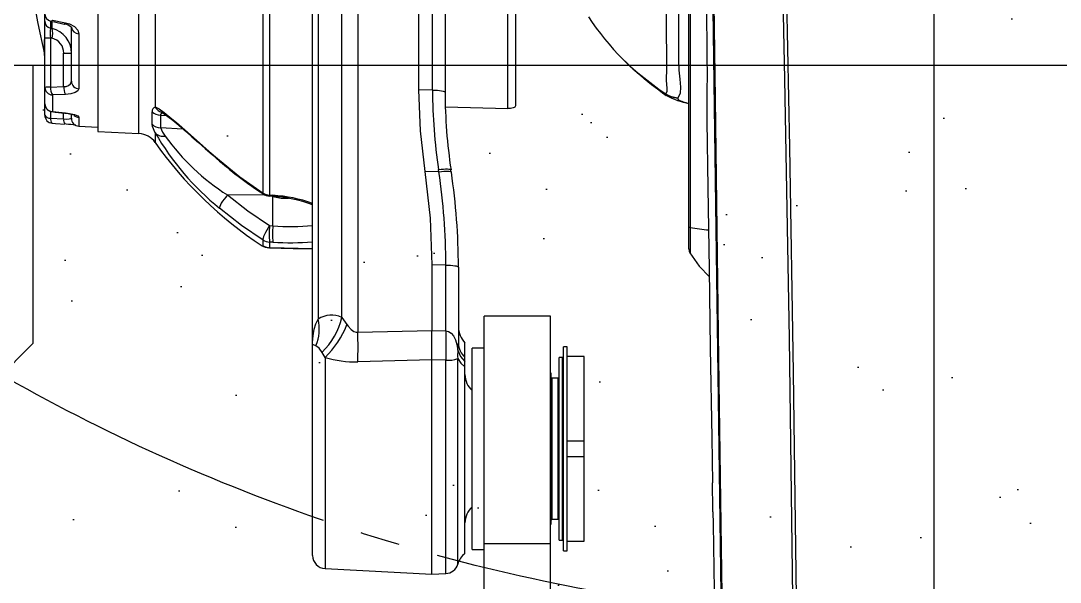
# Model space of a CAD drawing. Header units: millimetres. Extents: x -383313 to -161684, y -117025 to 99224.
# Drawn here: x -329098.6 to -328706.5, y 33269.6 to 33481.5 of the extents above; entities that cross this region are included whole.
import ezdxf

# ---------------------------------------------------------------- set-up
doc = ezdxf.new("R2010")
doc.units = ezdxf.units.MM
doc.header["$MEASUREMENT"] = 0
doc.linetypes.add('ESKD_shtrihpunktir', pattern=[18, 15, -1, 1, -1])
doc.layers.add('Робот', color=30, linetype='Continuous')

# ---------------------------------------------------------------- blocks, each defined once
blk = doc.blocks.new('ККМ-2.2.00.00.00 Пьедестал')
at = {"color": 140}
for p, q in [((500, -985), (500, -15)), ((500, -840), (605, -840)), ((605, -840), (625, -860))]:
    blk.add_line(p, q, dxfattribs=at)
blk = doc.blocks.new('Робот ABB IRB660_3.15 (сверху)')
at = {"layer": 'Робот', "color": 30}
for p, q in [((144.75, 708.72), (144.75, 680.43)), ((169.75, 708.72), (169.75, 680.43)), ((189.5, 692.08), (184.24, 691.8)), ((184.24, 691.8), (184.24, 611.26)), ((229.76, 689.97), (189.5, 692.08)), ((189.5, 692.08), (189.5, 611.11)), ((179.72, 688.28), (179.72, 610.62)), ((229.76, 610.24), (229.76, 689.97)), ((139.9, 683.22), (138.5, 683.22)), ((138.5, 683.22), (138.5, 644.72)), ((139.9, 683.22), (139.9, 644.72)), ((174.25, 682.72), (169.75, 682.72)), ((174.25, 682.72), (174.25, 606.72)), ((177, 684.21), (177, 613.8)), ((234.5, 684.98), (234.5, 605.45)), ((138.5, 679.59), (132, 679.59)), ((132, 679.59), (132, 647.72)), ((141.5, 679.22), (140.2, 679.22)), ((140.2, 679.22), (140.2, 610.22)), ((141.5, 679.22), (141.5, 644.72)), ((144.75, 680.43), (144.75, 594.72)), ((169.75, 680.43), (144.75, 680.43)), ((169.75, 680.43), (169.75, 594.72)), ((144.2, 671.32), (141.8, 671.32)), ((141.8, 671.32), (141.8, 618.12)), ((144.2, 644.72), (144.2, 671.32)), ((144.75, 673.22), (144.5, 673.22)), ((144.5, 673.22), (144.5, 644.72)), ((132, 647.72), (138.5, 647.72)), ((132, 647.72), (132, 641.72)), ((138.5, 644.72), (138.5, 606.22)), ((139.9, 644.72), (139.9, 606.22)), ((141.5, 644.72), (141.5, 610.22)), ((144.2, 618.12), (144.2, 644.72)), ((144.5, 644.72), (144.5, 616.22)), ((138.5, 641.72), (132, 641.72)), ((132, 641.72), (132, 609.85)), ((141.8, 618.12), (144.2, 618.12)), ((144.5, 616.22), (144.75, 616.22)), ((177, 613.8), (177, 611.82)), ((177, 611.82), (177, 610.13)), ((189.5, 611.11), (217.41, 611.92)), ((132, 609.85), (138.5, 609.85)), ((140.2, 610.22), (141.5, 610.22)), ((177, 610.13), (177, 604.71)), ((184.24, 611.26), (189.5, 611.11)), ((229.76, 610.24), (230.93, 608.33)), ((138.5, 606.22), (139.9, 606.22)), ((169.75, 606.72), (174.25, 606.72)), ((179.64, 607.55), (179.5, 604.93)), ((179.5, 576.16), (179.5, 604.93)), ((234.5, 605.45), (234.5, 404.62)), ((189.5, 600.07), (184.24, 600.2)), ((184.24, 600.2), (184.24, 575.38)), ((217.41, 600.77), (189.5, 600.07)), ((189.5, 575.34), (189.5, 600.07)), ((223.47, 595.19), (221.53, 597.79)), ((144.75, 594.72), (169.75, 594.72)), ((184.24, 575.38), (189.5, 575.34)), ((92.5, 569.32), (92.5, 560.97)), ((234.5, 569.31), (250.58, 568.89)), ((250.58, 568.89), (250.96, 568.87)), ((250.71, 566.73), (250.71, 568.87)), ((249.45, 566.79), (250.71, 566.73)), ((253.18, 568.07), (253.18, 565.94)), ((253.56, 568.06), (253.18, 568.07)), ((92.09, 561.17), (92.09, 561.17)), ((92.5, 560.97), (92.5, 10.36)), ((249.45, 560.55), (249.45, 549.57)), ((250.71, 560.49), (249.45, 560.55)), ((246.36, 550.15), (243.56, 550.16)), ((249.45, 549.57), (246.36, 550.15)), ((250.71, 548.96), (249.45, 549.05)), ((250.8, 549.32), (249.55, 549.41)), ((250.71, 382.17), (250.71, 548.96)), ((266.6, 548.93), (252.82, 548.75)), ((253.18, 548.22), (253.18, 377.51)), ((182.16, 540.29), (182.28, 539.46)), ((182.28, 539.46), (182.28, 539.48)), ((186.84, 540.17), (192.17, 540.12)), ((293.88, 525.44), (293.88, 529.14)), ((315.5, 524.95), (299.99, 525.76)), ((299.99, 525.76), (299.99, 360.97)), ((291.92, 523.53), (283.46, 523.96)), ((291.92, 518.78), (291.92, 523.53)), ((295.02, 522.26), (295.02, 517.54)), ((315.5, 360.3), (315.5, 524.95)), ((322.66, 522.97), (315.5, 523.34)), ((322.66, 519.59), (322.66, 522.97)), ((291.92, 518.78), (289.61, 518.9)), ((325.5, 519.97), (325.5, 518.5)), ((332.66, 517.44), (327.73, 517.98)), ((328.4, 520.25), (328.4, 517.98)), ((333.33, 519.9), (328.4, 520.25)), ((333.33, 517.39), (333.33, 519.9)), ((335.5, 518.86), (335.5, 514.51)), ((158, 450.54), (158, 515.35)), ((184.37, 515.68), (160.9, 516.35)), ((160.9, 516.35), (160.9, 450.24)), ((293.88, 361.24), (293.88, 515.73)), ((332.66, 511.17), (332.66, 517.44)), ((335.5, 514.51), (335.5, 508.33)), ((96.72, 512.39), (96.74, 512.44)), ((101.31, 510.86), (101.27, 510.81)), ((184.5, 402.45), (184.5, 510.13)), ((327.73, 510.96), (332.66, 511.17)), ((189.24, 509.35), (194.5, 509.3)), ((189.24, 509.35), (189.24, 401.67)), ((194.5, 401.62), (194.5, 509.3)), ((322.66, 488.06), (322.66, 508.84)), ((325.5, 506.03), (325.5, 485.54)), ((333.33, 508.25), (328.4, 508.05)), ((328.4, 508.05), (328.4, 495.46)), ((333.33, 489.69), (333.33, 508.25)), ((335.5, 508.33), (335.5, 489.77)), ((335.5, 501.53), (335.5, 497.22)), ((335.5, 497.24), (335.5, 494.89)), ((335.65, 495.85), (335.65, 490.25)), ((184.5, 486.03), (184.5, 488.53)), ((332.74, 489.81), (333.33, 489.69)), ((335.5, 489.77), (335.5, 483.34)), ((184.5, 422.38), (184.5, 486.03)), ((332.66, 482.92), (327.73, 483.94)), ((332.74, 486.13), (332.74, 483.63)), ((333.33, 486.02), (332.74, 486.13)), ((333.33, 483.35), (333.33, 486.02)), ((335.5, 483.34), (335.5, 468.43))]:
    blk.add_line(p, q, dxfattribs=at)
at = {"layer": 'Робот', "color": 30, "flags": 128}
for points in [[(0, 1515.56), (0, 1446.95), (0, 1378.17), (0, 1286.2), (0, 1193.95), (0, 1101.44), (0, 1008.56), (0, 915.44), (0, 822.11), (0, 746.16), (0, 670.08), (0, 593.89), (0.01, 517.59), (0, 441.07), (0, 364.45), (0, 287.75), (0, 210.98)], [(62.11, 210.65), (61.76, 222.8), (59.99, 288.11), (58.36, 353.37), (57.16, 404.85), (56.06, 456.3), (54.63, 530.94), (53.22, 615.99), (52.05, 700.91), (50.99, 796.04), (50.17, 891), (49.59, 985.73), (49.27, 1080.23), (49.22, 1174.47), (49.34, 1233.19), (49.55, 1291.81), (49.96, 1366.59), (50.56, 1441.17), (51.29, 1513.01)], [(52.67, 1512.88), (51.89, 1441.05), (51.27, 1369.69), (50.83, 1298.15), (50.8, 1291.72), (50.58, 1235.66), (50.47, 1179.5), (50.47, 1174.39), (50.53, 1080.16), (50.86, 985.67), (51.43, 890.94), (52.25, 796), (53.29, 700.87), (54.64, 603.13), (56.32, 505.21), (58.34, 407.13), (60.69, 308.92), (63.38, 210.61)], [(86.78, 208.89), (85.99, 266.87), (84.99, 340.69), (83.99, 414.45), (82.65, 512.69), (81.31, 610.81), (79.97, 708.78), (78.96, 782.14), (77.95, 855.41), (76.61, 952.97), (75.26, 1050.34), (73.91, 1147.52), (72.56, 1244.49), (71.21, 1341.25), (69.85, 1437.77), (68.83, 1510)], [(69.16, 1509.75), (70.16, 1437.53), (71.17, 1365.18), (72.18, 1292.71), (73.19, 1220.08), (74.2, 1147.33), (75.21, 1074.49), (76.22, 1001.53), (77.23, 928.45), (78.24, 855.26), (79.25, 782), (80.26, 708.64), (81.27, 635.2), (82.29, 561.67), (83.3, 488.04), (84.31, 414.34), (85.32, 340.59), (86.33, 266.78), (87.13, 208.84)], [(83.49, 668.47), (83.41, 673.16), (83.02, 698.11)], [(83.49, 668.47), (83.5, 667.41), (83.54, 664.3), (83.6, 660.95), (83.66, 657.73), (83.66, 657.64)], [(85.81, 521.04), (85.41, 546.2), (84.93, 576.89), (84.46, 606.72), (83.93, 640.5), (83.66, 657.64)], [(179.72, 610.62), (178.57, 612.46), (177, 613.8)], [(179.64, 607.55), (178.7, 609.88), (177, 611.82)], [(189.5, 611.11), (189.5, 608.74), (189.5, 606.04), (189.5, 603.11), (189.5, 600.07)], [(230.93, 608.33), (232.07, 606.72), (233.21, 605.86)], [(184.24, 600.2), (183.23, 600.48), (182.27, 601.13), (181.38, 602.16), (180.99, 602.81), (180.63, 603.56), (180.04, 605.33), (179.64, 607.55)], [(234.5, 605.45), (234.5, 605.42), (234.49, 604.61), (234.32, 602.05), (233.88, 599.58), (233.27, 597.63), (232.35, 595.84)], [(233.21, 605.86), (234.13, 605.53), (234.49, 605.43), (234.5, 605.44), (234.5, 605.45), (234.5, 605.45), (234.5, 605.45)], [(221.53, 597.79), (221.01, 598.51), (219.99, 599.65), (218.89, 600.44), (218.03, 600.73), (217.41, 600.77)], [(217.41, 401.81), (217.41, 520.27), (217.41, 600.77)], [(223.47, 595.19), (223.47, 575.07), (223.47, 402.2)], [(232.35, 403.66), (232.35, 423.41), (232.35, 502.43), (232.35, 581.44), (232.35, 595.84)], [(92.13, 570.75), (88.69, 575.75), (84.81, 579.88)], [(184.24, 575.38), (183.3, 575.4), (182.41, 575.45), (181.59, 575.52), (180.87, 575.62), (180.29, 575.74), (179.86, 575.87), (179.59, 576.01), (179.5, 576.16)], [(192.17, 540.12), (190.17, 557.67), (189.5, 575.34)], [(92.09, 570.77), (92.09, 570.84), (92.09, 570.73)], [(92.09, 561.17), (92.09, 563.31), (92.09, 564.98), (92.09, 566.55), (92.09, 569.02), (92.09, 569.45), (92.09, 570.69), (92.09, 570.77)], [(92.5, 569.22), (92.5, 569.26), (92.48, 569.43)], [(250.71, 568.87), (246.32, 568.99), (241.77, 569.1), (234.5, 569.29)], [(250.71, 560.49), (251.27, 561.35), (251.79, 562.23), (252.26, 563.09), (252.65, 563.89), (252.95, 564.6), (253.14, 565.2), (253.21, 565.65), (253.18, 565.94)], [(253.18, 565.94), (261.32, 560.44), (269.61, 553.97)], [(92.5, 560.97), (92.5, 560.97), (92.45, 561.04), (92.09, 561.17)], [(92.09, 119.3), (92.09, 142.03), (92.09, 229.7), (92.09, 317.32), (92.09, 404.87), (92.09, 483.05), (92.09, 561.17)], [(266.6, 548.93), (258.88, 554.97), (250.71, 560.49)], [(266.6, 548.93), (267.27, 549.71), (267.89, 550.5), (268.46, 551.28), (268.93, 552.02), (269.29, 552.69), (269.54, 553.25), (269.64, 553.68), (269.61, 553.97)], [(249.55, 549.42), (249.51, 549.34), (249.45, 549.05)], [(250.8, 549.33), (250.77, 549.25), (250.71, 548.96)], [(253.18, 548.53), (253.21, 548.46), (253.18, 548.22)], [(269.61, 535.83), (261.9, 542.08), (253.18, 548.22)], [(186.84, 540.17), (185.91, 540.06), (185.03, 539.98), (184.22, 539.94), (183.51, 539.94), (182.93, 539.98), (182.51, 540.06), (182.24, 540.17), (182.15, 540.31)], [(186.96, 539.35), (186.03, 539.24), (185.15, 539.16), (184.34, 539.12), (183.64, 539.11), (183.06, 539.15), (182.63, 539.23), (182.37, 539.34), (182.28, 539.46)], [(186.84, 540.17), (186.84, 540.17), (186.96, 539.35)], [(194.5, 509.3), (193.92, 524.76), (192.17, 540.12)], [(269.61, 536.13), (269.64, 536.07), (269.61, 535.83)], [(291.35, 517.79), (291.27, 517.82), (290.97, 517.99), (290.43, 518.33), (289.63, 518.88), (288.58, 519.68), (287.27, 520.72), (285.73, 522), (283.99, 523.5), (282.08, 525.16), (280.01, 526.99), (277.59, 529.12), (275.02, 531.38), (272.28, 533.79), (269.61, 536.12)], [(293.88, 515.73), (292.4, 516.46), (290.51, 517.76), (288.3, 519.51), (285.82, 521.6), (281.67, 525.22), (277.18, 529.2), (273.45, 532.49), (269.61, 535.83)], [(293.88, 525.44), (294.85, 523.14), (295.02, 522.26)], [(332.72, 521.86), (331.48, 521.95), (327.78, 522.21)], [(85.8, 490.75), (85.72, 497.3), (85.7, 503.6), (85.73, 509.6), (85.76, 512.49), (85.79, 516.22), (85.81, 519.43), (85.81, 521.04)], [(291.25, 518), (291.54, 518.09), (291.88, 518.52), (291.92, 518.78)], [(327.73, 517.98), (326.16, 518.2), (324.31, 518.62), (323.07, 519.11), (322.66, 519.59)], [(327.9, 518.03), (326.75, 518.19), (325.73, 518.38), (325.02, 518.55), (324.57, 518.7), (324.42, 518.76), (324.43, 518.75)], [(328.4, 520.25), (327.22, 520.27), (326.3, 520.21), (325.7, 520.06), (325.5, 519.84)], [(327.9, 518.03), (327.85, 518.03), (327.73, 517.98)], [(332.83, 517.49), (331.6, 517.63), (327.9, 518.03)], [(96.74, 512.44), (96.69, 512.61), (96.63, 512.74), (96.55, 512.87), (96.41, 513.02), (96.23, 513.15), (96, 513.29), (95.69, 513.43), (95.26, 513.59), (94.75, 513.76), (94.19, 513.93), (93.63, 514.08), (93, 514.25), (92.5, 514.37)], [(158, 515.35), (158.06, 515.56), (158.22, 515.76), (158.48, 515.94), (158.84, 516.1), (159.28, 516.22), (159.78, 516.3), (160.33, 516.35), (160.9, 516.35)], [(332.83, 517.49), (332.78, 517.49), (332.66, 517.44)], [(98.86, 443.26), (97.24, 446), (96.39, 448.63), (96.1, 451.16), (96.16, 453.62), (96.36, 456.03), (96.47, 458.38), (96.47, 465.22), (96.47, 471.62), (96.47, 481.75), (96.47, 490.56), (96.47, 498.02), (96.28, 501.89), (95.9, 505.28), (95.65, 508.19), (95.83, 510.56), (96.72, 512.39)], [(96.74, 512.44), (99.12, 511.93), (101.31, 510.86)], [(100.69, 511.51), (101.22, 511.26), (101.31, 510.86)], [(101.27, 510.81), (100.69, 509.89), (100.78, 508.66), (100.93, 505.7), (100.87, 501.06), (100.9, 495.35), (100.93, 488.58), (100.93, 480.76), (100.93, 471.88), (100.93, 461.94), (100.93, 452.42), (100.9, 449.91), (101.04, 447.33), (101.76, 444.64), (103.42, 441.79)], [(101.31, 510.86), (103.9, 509.11), (111.76, 503), (112.14, 502.64)], [(189.24, 509.35), (188.3, 509.37), (187.41, 509.42), (186.59, 509.49), (185.87, 509.59), (185.29, 509.71), (184.86, 509.84), (184.59, 509.98), (184.5, 510.13)], [(322.66, 508.84), (323.01, 509.63), (324.05, 510.29), (325.67, 510.74), (327.73, 510.96)], [(116.63, 498.49), (113.72, 501.27), (112.13, 502.63)], [(89.1, 283.22), (88.87, 297.77), (87.44, 386.99), (86.03, 476.12), (85.8, 490.75)], [(327.73, 483.94), (326.16, 484.39), (324.31, 485.37), (323.07, 486.67), (322.66, 488.06)], [(333.1, 483.4), (331.87, 483.65), (328.17, 484.41)]]:
    blk.add_lwpolyline(points, dxfattribs=at)
at = {"layer": 'Робот'}
for radius in [3150, 1054]:
    blk.add_circle((0, 0), radius, dxfattribs=at)
at = {"layer": 'Робот', "color": 30, "linetype": 'ESKD_shtrihpunktir', "ltscale": 15}
blk.add_circle((0, 0), 710, dxfattribs=at)
at = {"layer": 'Робот', "color": 30}
for centre, radius, start, end in [((184.5, 686.81), 5, 93, 162.9198), ((171.6, 690.77), 8.5, 309.4817, 342.9198), ((229.5, 684.98), 5, 0, 87), ((140.2, 679.52), 0.3, 180, 270), ((141.8, 671.62), 0.3, 180, 270), ((144.2, 671.62), 0.3, 270, 0), ((169, 672.72), 8, 311.0145, 0), ((169, 616.72), 8, 0, 48.9855), ((141.8, 617.82), 0.3, 90, 180), ((144.2, 617.82), 0.3, 0, 90), ((494.71, 606.34), 277.36, 178.8483, 181.1517), ((218.28, 572.1), 39.83, 73.2433, 91.2456), ((140.2, 609.92), 0.3, 90, 180), ((172.62, 604.83), 6.88, 0.864, 50.4546), ((166.81, 609.42), 12.97, 351.7073, 5.3324), ((183.2, 602.4), 8.92, 83.3084, 112.9459), ((-94.37, 605.73), 278.66, 358.8621, 1.1379), ((254.34, 585.04), 35.2, 134.2855, 158.7684), ((249.84, 588.91), 27.1, 134.2432, 166.5943), ((171, 598.69), 8.5, 0, 45.0991), ((249.49, 599.41), 17.51, 158.4215, 191.7632), ((227.39, 602.71), 8.47, 242.5029, 305.8804), ((423.01, 576.15), 243.51, 179.9982, 188.4645), ((423.86, 575.37), 239.62, 179.9971, 188.4472), ((89.5, 569.33), 3, 359.9983, 30.0053), ((250.54, 567.59), 1.3, 82.6899, 88.4958), ((250.45, 563.91), 4.98, 56.7727, 88.4956), ((250.45, 563.88), 5, 56.9636, 87.0048), ((250.86, 563.88), 5, 57.2125, 88.4993), ((243.06, 446.91), 120.05, 86.9457, 94.0873), ((216.39, 563.67), 33.21, 354.6089, 5.3911), ((217.66, 563.61), 33.19, 354.606, 5.394), ((250.45, 561.71), 5.03, 57.1939, 87.0433), ((171.34, 442.63), 150, 35.2207, 56.7537), ((76.39, 470.32), 92.2, 80.1936, 84.6511), ((242.41, 479.64), 81.21, 85.0267, 95.5918), ((204.04, 473.61), 103.72, 29.9816, 50.7839), ((252.48, 599.25), 49.91, 248.8886, 266.6313), ((252.9, 604.31), 55.36, 250.5891, 266.4314), ((250.46, 543.68), 5.28, 59.1304, 87.3515), ((250.45, 544.34), 5, 56.8116, 85.9323), ((173.35, 425.67), 146.5, 48.9291, 56.9834), ((221.15, 477.42), 84.73, 35.5868, 57.5605), ((-10.28, 510.14), 194.78, 359.9973, 8.6632), ((-9.48, 509.35), 198.72, 359.9986, 8.6834), ((290.79, 522.61), 4.19, 42.6443, 100.1686), ((276.51, 516.72), 16.84, 23.8479, 36.4795), ((300.41, 533.75), 8, 215.2207, 267), ((291.67, 518.47), 5.07, 48.4836, 87.1648), ((322.5, 519.97), 3, 0, 87), ((330.55, 570.66), 48.52, 262.0493, 266.4087), ((326.38, 520.7), 2.06, 347.4188, 46.9345), ((332.5, 518.86), 3, 0, 85.8277), ((331.36, 520.36), 2.02, 346.836, 47.6918), ((289.88, 513.36), 4.65, 30.7021, 72.5531), ((291.67, 513.66), 5.12, 49.2006, 87.3005), ((322.5, 516.57), 3.02, 50.0596, 87.1057), ((333.62, 517.72), 2.2, 31.4373, 97.6939), ((87.11, 485.6), 29.31, 61.6477, 79.409), ((293.25, 517.4), 1.78, 290.5742, 4.7662), ((332.54, 514.48), 2.96, 0.6121, 87.6913), ((332.5, 514.51), 3, 0, 83.6611), ((95.81, 502.42), 10, 56.9195, 84.7462), ((20.35, 397.31), 139.73, 48.987, 54.7078), ((46.35, 426.56), 100.56, 33.2339, 56.9005), ((322.66, 508.27), 5.74, 357.8492, 28.0491), ((327.64, 508.48), 5.69, 357.6621, 28.1842), ((332.58, 508.25), 2.92, 1.4206, 88.5582), ((322.6, 505.94), 2.9, 1.8009, 88.9489), ((328.02, 505.5), 2.58, 81.7009, 168.0463), ((333.79, 526.35), 18.1, 268.5468, 275.4323), ((327.79, 471.32), 24.14, 88.5468, 95.4323), ((334.85, 495.24), 9.35, 179.295, 256.992), ((333.9, 495.19), 5.51, 177.2746, 257.8581), ((341.5, 497.17), 6, 180, 192.719), ((-54.54, 407.78), 400, 3.1548, 12.719), ((322.74, 485.3), 2.77, 4.931, 91.8062), ((340.11, 487.97), 7.59, 166.0009, 193.9991), ((333.79, 507.79), 18.1, 268.5468, 275.4323), ((323.08, 487.86), 10.41, 349.8355, 10.1645), ((328.38, 488.24), 3.84, 220.7729, 266.8319), ((328.34, 483.81), 0.622, 105.5592, 167.5388), ((333.28, 482.79), 0.636, 106.2024, 167.7045), ((332.5, 480.46), 3, 0, 78.4407), ((332.68, 483.27), 2.83, 1.4007, 76.6622)]:
    blk.add_arc(centre, radius, start, end, dxfattribs=at)
blk = doc.blocks.new('A$C0e877309')
h = blk.add_hatch()
h.set_pattern_fill('AR-SAND', color=256, scale=2)
h.set_pattern_definition([(37.5, (-2480.5, -1360.185), (-3.2, 97.8826), [0, -77.216, 0, -86.36, 0, -82.55]), (7.5, (-2480.5, -1360.19), (89.9047, 143.365), [0, -41.656, 0, -69.596, 0, -26.67]), (327.5, (-2542.98, -1360.185), (158.1985, 0.2874), [0, -25.4, 0, -91.44, 0, -119.38]), (317.5, (-2542.98, -1360.19), (152.7113, 44.586), [0, -12.7, 0, -59.944, 0, -68.58])])
h.paths.add_polyline_path([(-975.05, 987.36), (-975.05, -1012.64), (1024.95, -1012.64), (1024.95, 987.36)])

msp = doc.modelspace()

# ---------------------------------------------------------------- block references
at = {"ltscale": 100}
msp.add_blockref('A$C0e877309', (-328691.07698, 33898.72651), dxfattribs=at)
at = {"rotation": 270}
msp.add_blockref('ККМ-2.2.00.00.00 Пьедестал', (-328254.07832, 33964.72825), dxfattribs=at)
at = {"layer": 'Робот', "rotation": 180}
msp.add_blockref('Робот ABB IRB660_3.15 (сверху)', (-328754.07698, 33964.72651), dxfattribs=at)

doc.saveas('drawing.dxf')
